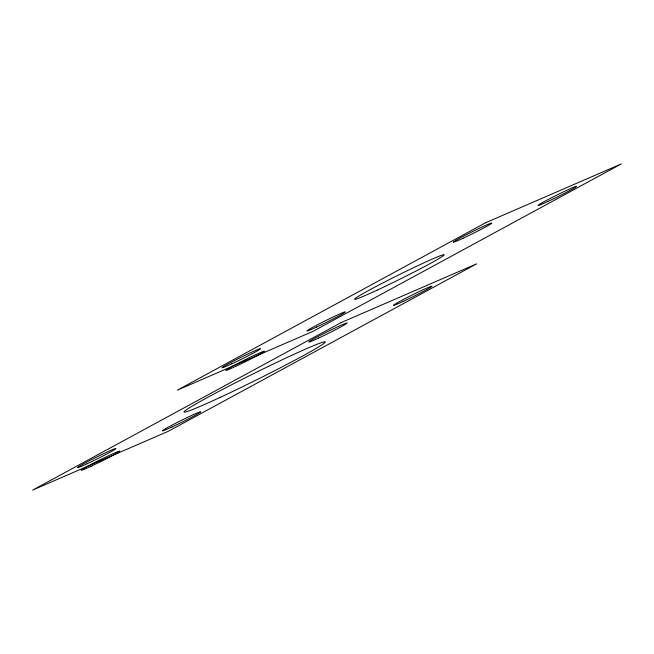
<?xml version="1.0" encoding="UTF-8"?>
<svg xmlns="http://www.w3.org/2000/svg" width="654" height="654" viewBox="0 0 654 654"><rect width="100%" height="100%" fill="white"/><g stroke="black" fill="none" stroke-linecap="round" stroke-linejoin="round"><path stroke-width="0.98" d="M485.669 222.728L177.332 390.168L312.964 331.374L621.3 163.933L485.669 222.728M341.036 322.626L32.7 490.067L168.331 431.272L476.668 263.832L341.036 322.626M377.154 290.147A50.137 2.191 -26.4 0 0 444.229 254.79A50.137 2.191 -26.4 0 0 376.565 286.215A50.137 2.191 -26.4 0 0 377.154 290.147M231.802 363.828A21.484 0.94 -26.4 0 0 260.554 348.672A21.484 0.94 -26.4 0 0 231.557 362.136A21.484 0.94 -26.4 0 0 231.802 363.828M463.057 238.252A21.484 0.94 -26.4 0 0 491.808 223.096A21.484 0.94 -26.4 0 0 462.803 236.56A21.484 0.94 -26.4 0 0 463.057 238.252M547.831 201.506A21.484 0.94 -26.4 0 0 576.575 186.349A21.484 0.94 -26.4 0 0 547.578 199.813A21.484 0.94 -26.4 0 0 547.831 201.506M316.577 327.082A21.484 0.94 -26.4 0 0 345.328 311.925A21.484 0.94 -26.4 0 0 316.323 325.398A21.484 0.94 -26.4 0 0 316.577 327.082M235.653 366.387A21.484 0.94 -26.4 0 0 264.396 351.231A21.484 0.94 -26.4 0 0 235.399 364.695A21.484 0.94 -26.4 0 0 235.653 366.387M87.17 463.727A21.484 0.94 -26.4 0 0 115.922 448.57A21.484 0.94 -26.4 0 0 86.925 462.035A21.484 0.94 -26.4 0 0 87.17 463.727M318.424 338.143A21.484 0.94 -26.4 0 0 347.176 322.994A21.484 0.94 -26.4 0 0 318.171 336.458A21.484 0.94 -26.4 0 0 318.424 338.143M403.199 301.404A21.484 0.94 -26.4 0 0 431.942 286.248A21.484 0.94 -26.4 0 0 402.946 299.712A21.484 0.94 -26.4 0 0 403.199 301.404M171.945 426.98A21.484 0.94 -26.4 0 0 200.696 411.824A21.484 0.94 -26.4 0 0 171.691 425.296A21.484 0.94 -26.4 0 0 171.945 426.98M91.02 466.286A21.484 0.94 -26.4 0 0 119.764 451.129A21.484 0.94 -26.4 0 0 90.767 464.593A21.484 0.94 -26.4 0 0 91.02 466.286M219.85 397.534A78.782 3.433 -26.4 0 0 325.267 341.968A78.782 3.433 -26.4 0 0 218.935 391.345A78.782 3.433 -26.4 0 0 219.85 397.534"/></g></svg>
